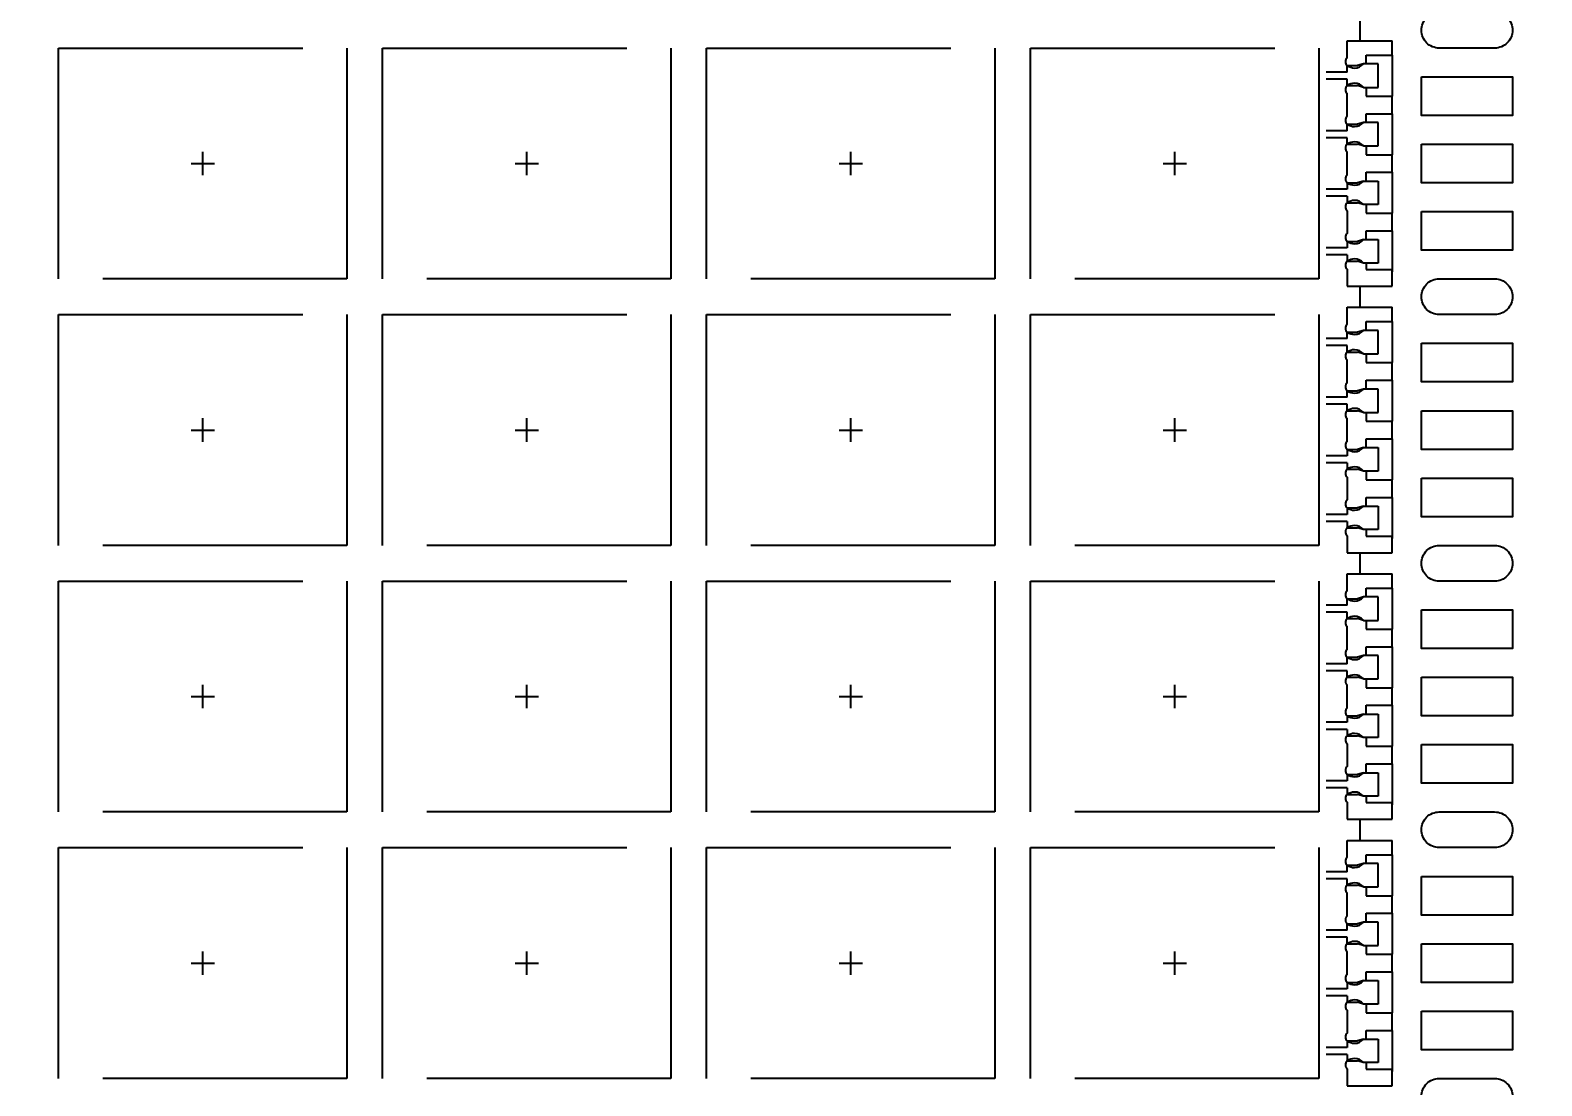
# Model space of a CAD drawing. Header units: millimetres. Extents: x 393.2 to 449.6, y 107.5 to 114.2.
# Drawn here: x 408.428 to 409.202, y 111.834 to 112.375 of the extents above; entities that cross this region are included whole.
import ezdxf

# ---------------------------------------------------------------- set-up
doc = ezdxf.new("R2010")
doc.units = ezdxf.units.MM
doc.header["$LTSCALE"] = 0.5
doc.header["$PDMODE"] = 98
for name, pattern in [('CENTER', [50.8, 31.75, -6.35, 6.35, -6.35]), ('HIDDEN', [0.375, 0.25, -0.125]), ('PHANTOM', [2.5, 1.25, -0.25, 0.25, -0.25, 0.25, -0.25])]:
    doc.linetypes.add(name, pattern=pattern)
for name, color, linetype in [('BTM', 7, 'HIDDEN'), ('CEN', 2, 'CENTER'), ('DIM', 3, 'Continuous'), ('PKG', 1, 'PHANTOM')]:
    doc.layers.add(name, color=color, linetype=linetype)
doc.styles.add('SIMPLEX', font='simplex.shx')
doc.dimstyles.new('Standard2', dxfattribs={"dimtxt": 0.06, "dimasz": 0.08, "dimexe": 0.01, "dimexo": 0.01, "dimgap": 0.027, "dimtad": 0, "dimdec": 3, "dimlfac": 16.666667, "dimrnd": 0.0005, "dimzin": 1, "dimdsep": 46, "dimtxsty": 'SIMPLEX', "dimcen": 0.1905, "dimclrd": 256, "dimclre": 256, "dimclrt": 256, "dimadec": 0, "dimazin": 0, "dimtp": 0.03, "dimtm": 0.05, "dimtfac": 0.8, "dimtdec": 3, "dimtmove": 0, "dimatfit": 3, "dimfxl": 0.05, "dimtolj": 1, "dimtzin": 4, "dimlwd": -1, "dimlwe": -1, "dimarcsym": 0})

# ---------------------------------------------------------------- blocks, each defined once
blk = doc.blocks.new('*D8')
at = {"layer": 'Defpoints', "color": 0, "ltscale": 0.1, "transparency": 16777216}
for p in [(408.57764, 113.31662), (408.57764, 113.0886), (407.43764, 111.00964)]:
    blk.add_point(p, dxfattribs=at)
at = {"layer": 'DIM', "ltscale": 0.1, "transparency": 16777216}
blk.add_line((408.57764, 113.0986), (408.57764, 113.31662), dxfattribs=at)
at = {"layer": 'DIM', "ltscale": 0.1, "transparency": 16777216, "insert": (408.57764, 113.48648), "char_height": 0.06, "attachment_point": 5, "rotation": 90, "style": 'SIMPLEX'}
blk.add_mtext('\\A1;19.000', dxfattribs=at)
blk = doc.blocks.new('*D9')
at = {"layer": 'Defpoints', "color": 0, "ltscale": 0.1, "transparency": 16777216}
for p in [(409.96303, 113.19394), (409.33646, 113.15165), (407.43764, 111.00964)]:
    blk.add_point(p, dxfattribs=at)
at = {"layer": 'DIM', "ltscale": 0.1, "transparency": 16777216}
for p, q in [((409.64303, 113.15165), (409.80303, 113.19394)), ((409.80303, 113.19394), (409.96303, 113.19394)), ((409.34646, 113.15165), (409.64303, 113.15165))]:
    blk.add_line(p, q, dxfattribs=at)
at = {"layer": 'DIM', "ltscale": 0.1, "transparency": 16777216, "insert": (410.1386, 113.19394), "char_height": 0.06, "attachment_point": 5, "style": 'SIMPLEX'}
blk.add_mtext('\\A1;35.700', dxfattribs=at)
blk = doc.blocks.new('*D10')
at = {"layer": 'Defpoints', "color": 0, "ltscale": 0.1, "transparency": 16777216}
for p in [(409.46246, 112.62664), (409.96303, 112.62664), (407.43764, 111.00964)]:
    blk.add_point(p, dxfattribs=at)
at = {"layer": 'DIM', "ltscale": 0.1, "transparency": 16777216}
blk.add_line((409.47246, 112.62664), (409.96303, 112.62664), dxfattribs=at)
at = {"layer": 'DIM', "ltscale": 0.1, "transparency": 16777216, "insert": (410.1386, 112.62664), "char_height": 0.06, "attachment_point": 5, "style": 'SIMPLEX'}
blk.add_mtext('\\A1;26.950', dxfattribs=at)
blk = doc.blocks.new('*D11')
at = {"layer": 'Defpoints', "color": 0, "ltscale": 0.1, "transparency": 16777216}
for p in [(409.46246, 112.14664), (409.96303, 112.14664), (407.43764, 111.00964)]:
    blk.add_point(p, dxfattribs=at)
at = {"layer": 'DIM', "ltscale": 0.1, "transparency": 16777216}
blk.add_line((409.47246, 112.14664), (409.96303, 112.14664), dxfattribs=at)
at = {"layer": 'DIM', "ltscale": 0.1, "transparency": 16777216, "insert": (410.13289, 112.14664), "char_height": 0.06, "attachment_point": 5, "style": 'SIMPLEX'}
blk.add_mtext('\\A1;18.950', dxfattribs=at)
blk = doc.blocks.new('*D34')
at = {"layer": 'Defpoints', "color": 0, "transparency": 16777216}
for p in [(409.96303, 112.9965), (409.34246, 112.96564), (407.43764, 111.00964)]:
    blk.add_point(p, dxfattribs=at)
at = {"layer": 'DIM', "transparency": 16777216}
for p, q in [((409.64303, 112.96564), (409.80303, 112.9965)), ((409.80303, 112.9965), (409.96303, 112.9965)), ((409.35246, 112.96564), (409.64303, 112.96564))]:
    blk.add_line(p, q, dxfattribs=at)
at = {"layer": 'DIM', "transparency": 16777216, "insert": (410.1386, 112.9965), "char_height": 0.06, "attachment_point": 5, "style": 'SIMPLEX'}
blk.add_mtext('\\A1;32.600', dxfattribs=at)
blk = doc.blocks.new('*D37')
at = {"layer": 'Defpoints', "color": 0, "ltscale": 0.1, "transparency": 16777216}
for p in [(409.96303, 113.09327), (409.21591, 113.06164), (407.43764, 111.00964)]:
    blk.add_point(p, dxfattribs=at)
at = {"layer": 'DIM', "ltscale": 0.1, "transparency": 16777216}
for p, q in [((409.64303, 113.06164), (409.80303, 113.09327)), ((409.80303, 113.09327), (409.96303, 113.09327)), ((409.22591, 113.06164), (409.64303, 113.06164))]:
    blk.add_line(p, q, dxfattribs=at)
at = {"layer": 'DIM', "ltscale": 0.1, "transparency": 16777216, "insert": (410.1386, 113.09327), "char_height": 0.06, "attachment_point": 5, "style": 'SIMPLEX'}
blk.add_mtext('\\A1;34.200', dxfattribs=at)
blk = doc.blocks.new('*D54')
at = {"layer": 'Defpoints', "color": 0, "ltscale": 0.1, "transparency": 16777216}
for p in [(409.21599, 113.56093), (409.31246, 112.62664), (407.43764, 111.00964)]:
    blk.add_point(p, dxfattribs=at)
at = {"layer": 'DIM', "ltscale": 0.1, "transparency": 16777216}
for p, q in [((409.21599, 113.40093), (409.21599, 113.56093)), ((409.31246, 113.24093), (409.21599, 113.40093)), ((409.31246, 112.63664), (409.31246, 113.24093))]:
    blk.add_line(p, q, dxfattribs=at)
at = {"layer": 'DIM', "ltscale": 0.1, "transparency": 16777216, "insert": (409.21599, 113.73079), "char_height": 0.06, "attachment_point": 5, "rotation": 90, "style": 'SIMPLEX'}
blk.add_mtext('\\A1;31.247', dxfattribs=at)
blk = doc.blocks.new('*D55')
at = {"layer": 'Defpoints', "color": 0, "ltscale": 0.1, "transparency": 16777216}
for p in [(409.11556, 113.56093), (409.16246, 113.06951), (407.43764, 111.00964)]:
    blk.add_point(p, dxfattribs=at)
at = {"layer": 'DIM', "ltscale": 0.1, "transparency": 16777216}
for p, q in [((409.11556, 113.40093), (409.11556, 113.56093)), ((409.16246, 113.24093), (409.11556, 113.40093)), ((409.16246, 113.07951), (409.16246, 113.24093))]:
    blk.add_line(p, q, dxfattribs=at)
at = {"layer": 'DIM', "ltscale": 0.1, "transparency": 16777216, "insert": (409.11556, 113.7365), "char_height": 0.06, "attachment_point": 5, "rotation": 90, "style": 'SIMPLEX'}
blk.add_mtext('\\A1;28.747', dxfattribs=at)
blk = doc.blocks.new('*D79')
at = {"layer": 'Defpoints', "color": 0, "ltscale": 0.1, "transparency": 16777216}
for p in [(409.34246, 113.56093), (409.34246, 113.15164), (407.43764, 111.00964)]:
    blk.add_point(p, dxfattribs=at)
at = {"layer": 'DIM', "ltscale": 0.1, "transparency": 16777216}
blk.add_line((409.34246, 113.16164), (409.34246, 113.56093), dxfattribs=at)
at = {"layer": 'DIM', "ltscale": 0.1, "transparency": 16777216, "insert": (409.34246, 113.73079), "char_height": 0.06, "attachment_point": 5, "rotation": 90, "style": 'SIMPLEX'}
blk.add_mtext('\\A1;31.747', dxfattribs=at)
blk = doc.blocks.new('*D80')
at = {"layer": 'Defpoints', "color": 0, "ltscale": 0.1, "transparency": 16777216}
for p in [(409.46246, 113.56093), (409.46246, 113.08234), (407.43764, 111.00964)]:
    blk.add_point(p, dxfattribs=at)
at = {"layer": 'DIM', "ltscale": 0.1, "transparency": 16777216}
blk.add_line((409.46246, 113.09234), (409.46246, 113.56093), dxfattribs=at)
at = {"layer": 'DIM', "ltscale": 0.1, "transparency": 16777216, "insert": (409.46246, 113.7365), "char_height": 0.06, "attachment_point": 5, "rotation": 90, "style": 'SIMPLEX'}
blk.add_mtext('\\A1;33.747', dxfattribs=at)
blk = doc.blocks.new('*U100')
at = {"layer": 'CEN', "ltscale": 0.005}
for p, q in [((-0.006, 0), (0.006, 0)), ((0, -0.006), (0, 0.006))]:
    blk.add_line(p, q, dxfattribs=at)
at = {"layer": 'PKG', "color": 1, "linetype": 'HIDDEN'}
blk.add_lwpolyline([(-0.0738, -0.0591), (-0.0738, 0.0591), (0.0738, 0.0591), (0.0738, -0.0591)], close=True, dxfattribs=at)
blk = doc.blocks.new('*U101')
at = {"layer": 'CEN', "color": 0, "linetype": 'ByBlock', "lineweight": -2, "transparency": 16777216}
for p in [(2.6544, 3.003), (2.8203, 3.003), (2.9862, 3.003), (3.1521, 3.003), (2.6544, 2.8665), (2.8203, 2.8665), (2.9862, 2.8665), (3.1521, 2.8665), (2.6544, 2.73), (2.8203, 2.73), (2.9862, 2.73), (3.1521, 2.73), (2.6544, 2.5935), (2.8203, 2.5935), (2.9862, 2.5935), (3.1521, 2.5935)]:
    blk.add_blockref('*U100', p, dxfattribs=at)

msp = doc.modelspace()

# ---------------------------------------------------------------- linework, layer by layer
at = {"ltscale": 0.03}
for p, q in [((409.102039, 112.360561), (409.102039, 112.369242)), ((409.102039, 112.369242), (409.124989, 112.369242)), ((409.111789, 112.357392), (409.111789, 112.361892)), ((409.111789, 112.361892), (409.124989, 112.361892)), ((409.124989, 112.361892), (409.124989, 112.369242)), ((409.102039, 112.356492), (409.107289, 112.356492)), ((409.110289, 112.357392), (409.107289, 112.356492)), ((409.111789, 112.357392), (409.110289, 112.357392)), ((409.102039, 112.346292), (409.107289, 112.346292)), ((409.110289, 112.345392), (409.107289, 112.346292)), ((409.102039, 112.330561), (409.102039, 112.342223)), ((409.110289, 112.345392), (409.111789, 112.345392)), ((409.111789, 112.345392), (409.111789, 112.340892)), ((409.111789, 112.340892), (409.124989, 112.340892)), ((409.124989, 112.331892), (409.124989, 112.340892)), ((409.111789, 112.327392), (409.111789, 112.331892)), ((409.111789, 112.331892), (409.124989, 112.331892)), ((409.102039, 112.326492), (409.107289, 112.326492)), ((409.110289, 112.327392), (409.107289, 112.326492)), ((409.111789, 112.327392), (409.110289, 112.327392)), ((409.102039, 112.316292), (409.107289, 112.316292)), ((409.110289, 112.315392), (409.107289, 112.316292)), ((409.110289, 112.315392), (409.111789, 112.315392)), ((409.111789, 112.315392), (409.111789, 112.310892)), ((409.102039, 112.300561), (409.102039, 112.312223)), ((409.111789, 112.310892), (409.124989, 112.310892)), ((409.124989, 112.301892), (409.124989, 112.310892)), ((409.111789, 112.297392), (409.111789, 112.301892)), ((409.111789, 112.301892), (409.124989, 112.301892)), ((409.102039, 112.296492), (409.107289, 112.296492)), ((409.110289, 112.297392), (409.107289, 112.296492)), ((409.110289, 112.297392), (409.111789, 112.297392)), ((409.102039, 112.286292), (409.107289, 112.286292)), ((409.110289, 112.285392), (409.107289, 112.286292)), ((409.111789, 112.285392), (409.110289, 112.285392)), ((409.111789, 112.285392), (409.111789, 112.280892)), ((409.102039, 112.282223), (409.102039, 112.270561)), ((409.111789, 112.280892), (409.124989, 112.280892)), ((409.124989, 112.271892), (409.124989, 112.280892)), ((409.111789, 112.267392), (409.111789, 112.271892)), ((409.111789, 112.271892), (409.124989, 112.271892)), ((409.102039, 112.266492), (409.107289, 112.266492)), ((409.102039, 112.266492), (409.107289, 112.266492)), ((409.110289, 112.267392), (409.107289, 112.266492)), ((409.110289, 112.267392), (409.111789, 112.267392)), ((409.102039, 112.256292), (409.107289, 112.256292)), ((409.102039, 112.256292), (409.107289, 112.256292)), ((409.110289, 112.255392), (409.107289, 112.256292)), ((409.111789, 112.255392), (409.110289, 112.255392)), ((409.111789, 112.255392), (409.111789, 112.252092)), ((409.102039, 112.252223), (409.102039, 112.243542)), ((409.111789, 112.252092), (409.124989, 112.252092)), ((409.124989, 112.243542), (409.124989, 112.252092)), ((409.102039, 112.243542), (409.124989, 112.243542)), ((409.102039, 112.224061), (409.102039, 112.232742)), ((409.102039, 112.232742), (409.124989, 112.232742)), ((409.124989, 112.225392), (409.124989, 112.232742)), ((409.111789, 112.220892), (409.111789, 112.225392)), ((409.111789, 112.225392), (409.124989, 112.225392)), ((409.102039, 112.219992), (409.107289, 112.219992)), ((409.110289, 112.220892), (409.107289, 112.219992)), ((409.111789, 112.220892), (409.110289, 112.220892)), ((409.102039, 112.209792), (409.107289, 112.209792)), ((409.110289, 112.208892), (409.107289, 112.209792)), ((409.110289, 112.208892), (409.111789, 112.208892)), ((409.111789, 112.208892), (409.111789, 112.204392)), ((409.102039, 112.194061), (409.102039, 112.205723)), ((409.111789, 112.204392), (409.124989, 112.204392)), ((409.124989, 112.195392), (409.124989, 112.204392)), ((409.111789, 112.190892), (409.111789, 112.195392)), ((409.111789, 112.195392), (409.124989, 112.195392)), ((409.102039, 112.189992), (409.107289, 112.189992)), ((409.110289, 112.190892), (409.107289, 112.189992)), ((409.111789, 112.190892), (409.110289, 112.190892)), ((409.102039, 112.179792), (409.107289, 112.179792)), ((409.110289, 112.178892), (409.107289, 112.179792)), ((409.110289, 112.178892), (409.111789, 112.178892)), ((409.111789, 112.178892), (409.111789, 112.174392)), ((409.102039, 112.164061), (409.102039, 112.175723)), ((409.111789, 112.174392), (409.124989, 112.174392)), ((409.124989, 112.165392), (409.124989, 112.174392)), ((409.110289, 112.160892), (409.107289, 112.159992)), ((409.110289, 112.160892), (409.111789, 112.160892)), ((409.111789, 112.160892), (409.111789, 112.165392)), ((409.111789, 112.165392), (409.124989, 112.165392)), ((409.102039, 112.159992), (409.107289, 112.159992)), ((409.102039, 112.149792), (409.107289, 112.149792)), ((409.102039, 112.145723), (409.102039, 112.134061)), ((409.110289, 112.148892), (409.107289, 112.149792)), ((409.111789, 112.148892), (409.110289, 112.148892)), ((409.111789, 112.148892), (409.111789, 112.144392)), ((409.111789, 112.144392), (409.124989, 112.144392)), ((409.124989, 112.135392), (409.124989, 112.144392)), ((409.102039, 112.129992), (409.107289, 112.129992)), ((409.102039, 112.129992), (409.107289, 112.129992)), ((409.110289, 112.130892), (409.107289, 112.129992)), ((409.110289, 112.130892), (409.111789, 112.130892)), ((409.111789, 112.130892), (409.111789, 112.135392)), ((409.111789, 112.135392), (409.124989, 112.135392)), ((409.102039, 112.119792), (409.107289, 112.119792)), ((409.102039, 112.119792), (409.107289, 112.119792)), ((409.102039, 112.115723), (409.102039, 112.107042)), ((409.110289, 112.118892), (409.107289, 112.119792)), ((409.111789, 112.118892), (409.110289, 112.118892)), ((409.111789, 112.118892), (409.111789, 112.115592)), ((409.111789, 112.115592), (409.124989, 112.115592)), ((409.124989, 112.107042), (409.124989, 112.115592)), ((409.102039, 112.107042), (409.124989, 112.107042)), ((409.102039, 112.087561), (409.102039, 112.096242)), ((409.102039, 112.096242), (409.124989, 112.096242)), ((409.124989, 112.088892), (409.124989, 112.096242)), ((409.102039, 112.083492), (409.107289, 112.083492)), ((409.110289, 112.084392), (409.107289, 112.083492)), ((409.111789, 112.084392), (409.110289, 112.084392)), ((409.111789, 112.084392), (409.111789, 112.088892)), ((409.111789, 112.088892), (409.124989, 112.088892)), ((409.102039, 112.073292), (409.107289, 112.073292)), ((409.102039, 112.057561), (409.102039, 112.069223)), ((409.110289, 112.072392), (409.107289, 112.073292)), ((409.110289, 112.072392), (409.111789, 112.072392)), ((409.111789, 112.072392), (409.111789, 112.067892)), ((409.111789, 112.067892), (409.124989, 112.067892)), ((409.124989, 112.058892), (409.124989, 112.067892)), ((409.102039, 112.053492), (409.107289, 112.053492)), ((409.110289, 112.054392), (409.107289, 112.053492)), ((409.111789, 112.054392), (409.110289, 112.054392)), ((409.111789, 112.054392), (409.111789, 112.058892)), ((409.111789, 112.058892), (409.124989, 112.058892)), ((409.102039, 112.043292), (409.107289, 112.043292)), ((409.102039, 112.027561), (409.102039, 112.039223)), ((409.110289, 112.042392), (409.107289, 112.043292)), ((409.110289, 112.042392), (409.111789, 112.042392)), ((409.111789, 112.042392), (409.111789, 112.037892)), ((409.111789, 112.037892), (409.124989, 112.037892)), ((409.124989, 112.028892), (409.124989, 112.037892)), ((409.111789, 112.024392), (409.111789, 112.028892)), ((409.111789, 112.028892), (409.124989, 112.028892)), ((409.102039, 112.023492), (409.107289, 112.023492)), ((409.110289, 112.024392), (409.107289, 112.023492)), ((409.110289, 112.024392), (409.111789, 112.024392)), ((409.102039, 112.013292), (409.107289, 112.013292)), ((409.110289, 112.012392), (409.107289, 112.013292)), ((409.102039, 112.009223), (409.102039, 111.997561)), ((409.111789, 112.012392), (409.110289, 112.012392)), ((409.111789, 112.012392), (409.111789, 112.007892)), ((409.111789, 112.007892), (409.124989, 112.007892)), ((409.124989, 111.998892), (409.124989, 112.007892)), ((409.111789, 111.994392), (409.111789, 111.998892)), ((409.111789, 111.998892), (409.124989, 111.998892)), ((409.102039, 111.993492), (409.107289, 111.993492)), ((409.102039, 111.993492), (409.107289, 111.993492)), ((409.110289, 111.994392), (409.107289, 111.993492)), ((409.110289, 111.994392), (409.111789, 111.994392)), ((409.102039, 111.983292), (409.107289, 111.983292)), ((409.102039, 111.983292), (409.107289, 111.983292)), ((409.110289, 111.982392), (409.107289, 111.983292)), ((409.111789, 111.982392), (409.110289, 111.982392)), ((409.111789, 111.982392), (409.111789, 111.979092)), ((409.102039, 111.979223), (409.102039, 111.970542)), ((409.111789, 111.979092), (409.124989, 111.979092)), ((409.124989, 111.970542), (409.124989, 111.979092)), ((409.102039, 111.970542), (409.124989, 111.970542)), ((409.102039, 111.951061), (409.102039, 111.959742)), ((409.102039, 111.959742), (409.124989, 111.959742)), ((409.124989, 111.952392), (409.124989, 111.959742)), ((409.111789, 111.947892), (409.111789, 111.952392)), ((409.111789, 111.952392), (409.124989, 111.952392)), ((409.102039, 111.946992), (409.107289, 111.946992)), ((409.110289, 111.947892), (409.107289, 111.946992)), ((409.111789, 111.947892), (409.110289, 111.947892)), ((409.102039, 111.936792), (409.107289, 111.936792)), ((409.110289, 111.935892), (409.107289, 111.936792)), ((409.110289, 111.935892), (409.111789, 111.935892)), ((409.111789, 111.935892), (409.111789, 111.931392)), ((409.102039, 111.921061), (409.102039, 111.932723)), ((409.111789, 111.931392), (409.124989, 111.931392)), ((409.124989, 111.922392), (409.124989, 111.931392)), ((409.111789, 111.917892), (409.111789, 111.922392)), ((409.111789, 111.922392), (409.124989, 111.922392)), ((409.102039, 111.916992), (409.107289, 111.916992)), ((409.110289, 111.917892), (409.107289, 111.916992)), ((409.111789, 111.917892), (409.110289, 111.917892)), ((409.102039, 111.906792), (409.107289, 111.906792)), ((409.110289, 111.905892), (409.107289, 111.906792)), ((409.110289, 111.905892), (409.111789, 111.905892)), ((409.111789, 111.905892), (409.111789, 111.901392)), ((409.102039, 111.891061), (409.102039, 111.902723)), ((409.111789, 111.901392), (409.124989, 111.901392)), ((409.124989, 111.892392), (409.124989, 111.901392)), ((409.111789, 111.887892), (409.111789, 111.892392)), ((409.111789, 111.892392), (409.124989, 111.892392)), ((409.102039, 111.886992), (409.107289, 111.886992)), ((409.110289, 111.887892), (409.107289, 111.886992)), ((409.110289, 111.887892), (409.111789, 111.887892)), ((409.102039, 111.876792), (409.107289, 111.876792)), ((409.110289, 111.875892), (409.107289, 111.876792)), ((409.111789, 111.875892), (409.110289, 111.875892)), ((409.111789, 111.875892), (409.111789, 111.871392)), ((409.102039, 111.872723), (409.102039, 111.861061)), ((409.111789, 111.871392), (409.124989, 111.871392)), ((409.124989, 111.862392), (409.124989, 111.871392)), ((409.111789, 111.857892), (409.111789, 111.862392)), ((409.111789, 111.862392), (409.124989, 111.862392)), ((409.102039, 111.856992), (409.107289, 111.856992)), ((409.102039, 111.856992), (409.107289, 111.856992)), ((409.110289, 111.857892), (409.107289, 111.856992)), ((409.110289, 111.857892), (409.111789, 111.857892)), ((409.102039, 111.846792), (409.107289, 111.846792)), ((409.102039, 111.846792), (409.107289, 111.846792)), ((409.110289, 111.845892), (409.107289, 111.846792)), ((409.111789, 111.845892), (409.110289, 111.845892)), ((409.111789, 111.845892), (409.111789, 111.842592)), ((409.102039, 111.842723), (409.102039, 111.834042)), ((409.111789, 111.842592), (409.124989, 111.842592)), ((409.124989, 111.834042), (409.124989, 111.842592)), ((409.102039, 111.834042), (409.124989, 111.834042))]:
    msp.add_line(p, q, dxfattribs=at)
for points in [[(409.149139, 112.383792), (409.177489, 112.383792, -0.4142136), (409.186639, 112.374642), (409.186639, 112.374642, -0.4142136), (409.177489, 112.365492), (409.149139, 112.365492, -0.4142136), (409.139989, 112.374642), (409.139989, 112.374642, -0.4142136)], [(409.149139, 112.247292), (409.177489, 112.247292, -0.4142136), (409.186639, 112.238142), (409.186639, 112.238142, -0.4142136), (409.177489, 112.228992), (409.149139, 112.228992, -0.4142136), (409.139989, 112.238142), (409.139989, 112.238142, -0.4142136)], [(409.149139, 112.110792), (409.177489, 112.110792, -0.4142136), (409.186639, 112.101642), (409.186639, 112.101642, -0.4142136), (409.177489, 112.092492), (409.149139, 112.092492, -0.4142136), (409.139989, 112.101642), (409.139989, 112.101642, -0.4142136)], [(409.149139, 111.974292), (409.177489, 111.974292, -0.4142136), (409.186639, 111.965142), (409.186639, 111.965142, -0.4142136), (409.177489, 111.955992), (409.149139, 111.955992, -0.4142136), (409.139989, 111.965142), (409.139989, 111.965142, -0.4142136)], [(409.149139, 111.837792), (409.177489, 111.837792, -0.4142136), (409.186639, 111.828642), (409.186639, 111.828642, -0.4142136), (409.177489, 111.819492), (409.149139, 111.819492, -0.4142136), (409.139989, 111.828642), (409.139989, 111.828642, -0.4142136)]]:
    msp.add_lwpolyline(points, format="xyb", close=True, dxfattribs=at)
for points in [[(409.139989, 112.350792), (409.186639, 112.350792), (409.186639, 112.330992), (409.139989, 112.330992)], [(409.139989, 112.316292), (409.186639, 112.316292), (409.186639, 112.296492), (409.139989, 112.296492)], [(409.139989, 112.281792), (409.186639, 112.281792), (409.186639, 112.261992), (409.139989, 112.261992)], [(409.139989, 112.214292), (409.186639, 112.214292), (409.186639, 112.194492), (409.139989, 112.194492)], [(409.139989, 112.179792), (409.186639, 112.179792), (409.186639, 112.159992), (409.139989, 112.159992)], [(409.139989, 112.145292), (409.186639, 112.145292), (409.186639, 112.125492), (409.139989, 112.125492)], [(409.139989, 112.077792), (409.186639, 112.077792), (409.186639, 112.057992), (409.139989, 112.057992)], [(409.139989, 112.043292), (409.186639, 112.043292), (409.186639, 112.023492), (409.139989, 112.023492)], [(409.139989, 112.008792), (409.186639, 112.008792), (409.186639, 111.988992), (409.139989, 111.988992)], [(409.139989, 111.941292), (409.186639, 111.941292), (409.186639, 111.921492), (409.139989, 111.921492)], [(409.139989, 111.906792), (409.186639, 111.906792), (409.186639, 111.886992), (409.139989, 111.886992)], [(409.139989, 111.872292), (409.186639, 111.872292), (409.186639, 111.852492), (409.139989, 111.852492)]]:
    msp.add_lwpolyline(points, close=True, dxfattribs=at)
for centre, radius, start, end in [((409.103888, 112.358527), 0.00275, 132.275937, 227.724063), ((409.1062, 112.363036), 0.007754, 237.548187, 266.96247), ((409.105814, 112.36111), 0.005818, 269.752882, 320.280905), ((409.103888, 112.344258), 0.00275, 132.275937, 227.724063), ((409.1062, 112.339749), 0.007754, 93.03753, 122.451813), ((409.105814, 112.341675), 0.005818, 39.719095, 90.247118), ((409.103888, 112.328527), 0.00275, 132.275937, 227.724063), ((409.1062, 112.333036), 0.007754, 237.548187, 266.96247), ((409.105814, 112.33111), 0.005818, 269.752882, 320.280905), ((409.103888, 112.314258), 0.00275, 132.275937, 227.724063), ((409.1062, 112.309749), 0.007754, 93.03753, 122.451813), ((409.105814, 112.311675), 0.005818, 39.719095, 90.247118), ((409.103888, 112.298527), 0.00275, 132.275937, 227.724063), ((409.1062, 112.303036), 0.007754, 237.548187, 266.96247), ((409.105814, 112.30111), 0.005818, 269.752882, 320.280905), ((409.103888, 112.284258), 0.00275, 132.275937, 227.724063), ((409.1062, 112.279749), 0.007754, 93.03753, 122.451813), ((409.105814, 112.281675), 0.005818, 39.719095, 90.247118), ((409.103888, 112.268527), 0.00275, 132.275937, 227.724063), ((409.1062, 112.273036), 0.007754, 237.548187, 266.96247), ((409.105814, 112.27111), 0.005818, 269.752882, 320.280905), ((409.103888, 112.254258), 0.00275, 132.275937, 227.724063), ((409.1062, 112.249749), 0.007754, 93.03753, 122.451813), ((409.105814, 112.251675), 0.005818, 39.719095, 90.247118), ((409.103888, 112.222027), 0.00275, 132.275937, 227.724063), ((409.1062, 112.226536), 0.007754, 237.548187, 266.96247), ((409.105814, 112.22461), 0.005818, 269.752882, 320.280905), ((409.103888, 112.207758), 0.00275, 132.275937, 227.724063), ((409.1062, 112.203249), 0.007754, 93.03753, 122.451813), ((409.105814, 112.205175), 0.005818, 39.719095, 90.247118), ((409.103888, 112.192027), 0.00275, 132.275937, 227.724063), ((409.1062, 112.196536), 0.007754, 237.548187, 266.96247), ((409.105814, 112.19461), 0.005818, 269.752882, 320.280905), ((409.103888, 112.177758), 0.00275, 132.275937, 227.724063), ((409.1062, 112.173249), 0.007754, 93.03753, 122.451813), ((409.105814, 112.175175), 0.005818, 39.719095, 90.247118), ((409.103888, 112.162027), 0.00275, 132.275937, 227.724063), ((409.105814, 112.16461), 0.005818, 269.752882, 320.280905), ((409.1062, 112.166536), 0.007754, 237.548187, 266.96247), ((409.103888, 112.147758), 0.00275, 132.275937, 227.724063), ((409.1062, 112.143249), 0.007754, 93.03753, 122.451813), ((409.105814, 112.145175), 0.005818, 39.719095, 90.247118), ((409.103888, 112.132027), 0.00275, 132.275937, 227.724063), ((409.1062, 112.136536), 0.007754, 237.548187, 266.96247), ((409.105814, 112.13461), 0.005818, 269.752882, 320.280905), ((409.103888, 112.117758), 0.00275, 132.275937, 227.724063), ((409.1062, 112.113249), 0.007754, 93.03753, 122.451813), ((409.105814, 112.115175), 0.005818, 39.719095, 90.247118), ((409.103888, 112.085527), 0.00275, 132.275937, 227.724063), ((409.1062, 112.090036), 0.007754, 237.548187, 266.96247), ((409.105814, 112.08811), 0.005818, 269.752882, 320.280905), ((409.103888, 112.071258), 0.00275, 132.275937, 227.724063), ((409.1062, 112.066749), 0.007754, 93.03753, 122.451813), ((409.105814, 112.068675), 0.005818, 39.719095, 90.247118), ((409.103888, 112.055527), 0.00275, 132.275937, 227.724063), ((409.1062, 112.060036), 0.007754, 237.548187, 266.96247), ((409.105814, 112.05811), 0.005818, 269.752882, 320.280905), ((409.1062, 112.036749), 0.007754, 93.03753, 122.451813), ((409.105814, 112.038675), 0.005818, 39.719095, 90.247118), ((409.103888, 112.041258), 0.00275, 132.275937, 227.724063), ((409.103888, 112.025527), 0.00275, 132.275937, 227.724063), ((409.1062, 112.030036), 0.007754, 237.548187, 266.96247), ((409.105814, 112.02811), 0.005818, 269.752882, 320.280905), ((409.103888, 112.011258), 0.00275, 132.275937, 227.724063), ((409.1062, 112.006749), 0.007754, 93.03753, 122.451813), ((409.105814, 112.008675), 0.005818, 39.719095, 90.247118), ((409.103888, 111.995527), 0.00275, 132.275937, 227.724063), ((409.1062, 112.000036), 0.007754, 237.548187, 266.96247), ((409.105814, 111.99811), 0.005818, 269.752882, 320.280905), ((409.103888, 111.981258), 0.00275, 132.275937, 227.724063), ((409.1062, 111.976749), 0.007754, 93.03753, 122.451813), ((409.105814, 111.978675), 0.005818, 39.719095, 90.247118), ((409.103888, 111.949027), 0.00275, 132.275937, 227.724063), ((409.1062, 111.953536), 0.007754, 237.548187, 266.96247), ((409.105814, 111.95161), 0.005818, 269.752882, 320.280905), ((409.103888, 111.934758), 0.00275, 132.275937, 227.724063), ((409.1062, 111.930249), 0.007754, 93.03753, 122.451813), ((409.105814, 111.932175), 0.005818, 39.719095, 90.247118), ((409.103888, 111.919027), 0.00275, 132.275937, 227.724063), ((409.1062, 111.923536), 0.007754, 237.548187, 266.96247), ((409.105814, 111.92161), 0.005818, 269.752882, 320.280905), ((409.103888, 111.904758), 0.00275, 132.275937, 227.724063), ((409.1062, 111.900249), 0.007754, 93.03753, 122.451813), ((409.105814, 111.902175), 0.005818, 39.719095, 90.247118), ((409.103888, 111.889027), 0.00275, 132.275937, 227.724063), ((409.1062, 111.893536), 0.007754, 237.548187, 266.96247), ((409.105814, 111.89161), 0.005818, 269.752882, 320.280905), ((409.103888, 111.874758), 0.00275, 132.275937, 227.724063), ((409.1062, 111.870249), 0.007754, 93.03753, 122.451813), ((409.105814, 111.872175), 0.005818, 39.719095, 90.247118), ((409.103888, 111.859027), 0.00275, 132.275937, 227.724063), ((409.1062, 111.863536), 0.007754, 237.548187, 266.96247), ((409.105814, 111.86161), 0.005818, 269.752882, 320.280905), ((409.103888, 111.844758), 0.00275, 132.275937, 227.724063), ((409.1062, 111.840249), 0.007754, 93.03753, 122.451813), ((409.105814, 111.842175), 0.005818, 39.719095, 90.247118)]:
    msp.add_arc(centre, radius, start, end, dxfattribs=at)
at = {"layer": 'BTM', "ltscale": 0.03}
for p, q in [((409.108639, 112.369242), (409.108639, 112.380042)), ((409.124989, 112.361892), (409.124989, 112.340892)), ((409.102039, 112.353192), (409.102039, 112.356492)), ((409.102039, 112.353192), (409.091239, 112.353192)), ((409.102039, 112.349592), (409.091239, 112.349592)), ((409.102039, 112.346292), (409.102039, 112.349592)), ((409.124989, 112.331892), (409.124989, 112.310892)), ((409.102039, 112.323192), (409.091239, 112.323192)), ((409.102039, 112.323192), (409.102039, 112.326492)), ((409.102039, 112.319592), (409.091239, 112.319592)), ((409.102039, 112.316292), (409.102039, 112.319592)), ((409.124989, 112.301892), (409.124989, 112.280892)), ((409.102039, 112.293192), (409.091239, 112.293192)), ((409.102039, 112.296492), (409.102039, 112.293192)), ((409.102039, 112.289592), (409.091239, 112.289592)), ((409.102039, 112.289592), (409.102039, 112.286292)), ((409.124989, 112.271892), (409.124989, 112.250892)), ((409.102039, 112.263192), (409.091239, 112.263192)), ((409.102039, 112.266492), (409.102039, 112.263192)), ((409.102039, 112.259592), (409.091239, 112.259592)), ((409.102039, 112.259592), (409.102039, 112.256292)), ((409.108639, 112.232742), (409.108639, 112.243542)), ((409.124989, 112.225392), (409.124989, 112.204392)), ((409.102039, 112.216692), (409.091239, 112.216692)), ((409.102039, 112.216692), (409.102039, 112.219992)), ((409.102039, 112.213092), (409.091239, 112.213092)), ((409.102039, 112.209792), (409.102039, 112.213092)), ((409.124989, 112.195392), (409.124989, 112.174392)), ((409.102039, 112.186692), (409.091239, 112.186692)), ((409.102039, 112.186692), (409.102039, 112.189992)), ((409.102039, 112.183092), (409.091239, 112.183092)), ((409.102039, 112.179792), (409.102039, 112.183092)), ((409.124989, 112.165392), (409.124989, 112.144392)), ((409.102039, 112.156692), (409.091239, 112.156692)), ((409.102039, 112.153092), (409.091239, 112.153092)), ((409.102039, 112.159992), (409.102039, 112.156692)), ((409.102039, 112.153092), (409.102039, 112.149792)), ((409.102039, 112.129992), (409.102039, 112.126692)), ((409.124989, 112.135392), (409.124989, 112.114392)), ((409.102039, 112.126692), (409.091239, 112.126692)), ((409.102039, 112.123092), (409.091239, 112.123092)), ((409.102039, 112.123092), (409.102039, 112.119792)), ((409.108639, 112.096242), (409.108639, 112.107042)), ((409.102039, 112.080192), (409.102039, 112.083492)), ((409.124989, 112.088892), (409.124989, 112.067892)), ((409.102039, 112.080192), (409.091239, 112.080192)), ((409.102039, 112.076592), (409.091239, 112.076592)), ((409.102039, 112.073292), (409.102039, 112.076592)), ((409.102039, 112.050192), (409.102039, 112.053492)), ((409.124989, 112.058892), (409.124989, 112.037892)), ((409.102039, 112.050192), (409.091239, 112.050192)), ((409.102039, 112.046592), (409.091239, 112.046592)), ((409.102039, 112.043292), (409.102039, 112.046592)), ((409.124989, 112.028892), (409.124989, 112.007892)), ((409.102039, 112.023492), (409.102039, 112.020192)), ((409.102039, 112.020192), (409.091239, 112.020192)), ((409.102039, 112.016592), (409.091239, 112.016592)), ((409.102039, 112.016592), (409.102039, 112.013292)), ((409.124989, 111.998892), (409.124989, 111.977892)), ((409.102039, 111.990192), (409.091239, 111.990192)), ((409.102039, 111.993492), (409.102039, 111.990192)), ((409.102039, 111.986592), (409.091239, 111.986592)), ((409.102039, 111.986592), (409.102039, 111.983292)), ((409.108639, 111.959742), (409.108639, 111.970542)), ((409.124989, 111.952392), (409.124989, 111.931392)), ((409.102039, 111.943692), (409.091239, 111.943692)), ((409.102039, 111.943692), (409.102039, 111.946992)), ((409.102039, 111.940092), (409.091239, 111.940092)), ((409.102039, 111.936792), (409.102039, 111.940092)), ((409.124989, 111.922392), (409.124989, 111.901392)), ((409.102039, 111.913692), (409.091239, 111.913692)), ((409.102039, 111.913692), (409.102039, 111.916992)), ((409.102039, 111.910092), (409.091239, 111.910092)), ((409.102039, 111.906792), (409.102039, 111.910092)), ((409.124989, 111.892392), (409.124989, 111.871392)), ((409.102039, 111.883692), (409.091239, 111.883692)), ((409.102039, 111.886992), (409.102039, 111.883692)), ((409.102039, 111.880092), (409.091239, 111.880092)), ((409.102039, 111.880092), (409.102039, 111.876792)), ((409.124989, 111.862392), (409.124989, 111.841392)), ((409.102039, 111.853692), (409.091239, 111.853692)), ((409.102039, 111.856992), (409.102039, 111.853692)), ((409.102039, 111.850092), (409.091239, 111.850092)), ((409.102039, 111.850092), (409.102039, 111.846792))]:
    msp.add_line(p, q, dxfattribs=at)
for points in [[(409.111789, 112.345392), (409.117789, 112.345392), (409.117789, 112.357392), (409.111789, 112.357392)], [(409.111789, 112.315392), (409.117789, 112.315392), (409.117789, 112.327392), (409.111789, 112.327392)], [(409.111789, 112.297392), (409.117789, 112.297392), (409.117789, 112.285392), (409.111789, 112.285392)], [(409.111789, 112.267392), (409.117789, 112.267392), (409.117789, 112.255392), (409.111789, 112.255392), (409.111789, 112.255392)], [(409.111789, 112.208892), (409.117789, 112.208892), (409.117789, 112.220892), (409.111789, 112.220892)], [(409.111789, 112.178892), (409.117789, 112.178892), (409.117789, 112.190892), (409.111789, 112.190892)], [(409.111789, 112.160892), (409.117789, 112.160892), (409.117789, 112.148892), (409.111789, 112.148892)], [(409.111789, 112.130892), (409.117789, 112.130892), (409.117789, 112.118892), (409.111789, 112.118892), (409.111789, 112.118892)], [(409.111789, 112.072392), (409.117789, 112.072392), (409.117789, 112.084392), (409.111789, 112.084392)], [(409.111789, 112.042392), (409.117789, 112.042392), (409.117789, 112.054392), (409.111789, 112.054392)], [(409.111789, 112.024392), (409.117789, 112.024392), (409.117789, 112.012392), (409.111789, 112.012392)], [(409.111789, 111.994392), (409.117789, 111.994392), (409.117789, 111.982392), (409.111789, 111.982392), (409.111789, 111.982392)], [(409.111789, 111.935892), (409.117789, 111.935892), (409.117789, 111.947892), (409.111789, 111.947892)], [(409.111789, 111.905892), (409.117789, 111.905892), (409.117789, 111.917892), (409.111789, 111.917892)], [(409.111789, 111.887892), (409.117789, 111.887892), (409.117789, 111.875892), (409.111789, 111.875892)], [(409.111789, 111.857892), (409.117789, 111.857892), (409.117789, 111.845892), (409.111789, 111.845892), (409.111789, 111.845892)]]:
    msp.add_lwpolyline(points, dxfattribs=at)

# ---------------------------------------------------------------- block references
at = {"layer": 'CEN'}
msp.add_blockref('*U101', (405.861589, 109.303392), dxfattribs=at)

# ---------------------------------------------------------------- dimensions: what is measured, and where the dimension line sits
at = {"layer": 'DIM', "ltscale": 0.1}
for feature_location, offset, dtype, picture, middle in [((409.162459, 113.06951), (-0.046901, 0.491419), 1, '*D55', (409.115558, 113.736501)), ((409.462459, 113.082342), (0, 0.478587), 1, '*D80', (409.462459, 113.736501)), ((409.342459, 113.151642), (0, 0.409287), 1, '*D79', (409.342459, 113.730786)), ((409.215908, 113.061642), (0.747123, 0.03163), 0, '*D37', (410.138603, 113.093272))]:
    dim = msp.add_ordinate_dim(feature_location=feature_location, offset=offset, dtype=dtype, origin=(407.437639, 111.009642), dimstyle='Standard2', dxfattribs=at)
    dim.commit()
    dim.dimension.update_dxf_attribs({"geometry": picture, "text_midpoint": middle})
at = {"layer": 'DIM', "color": 3, "ltscale": 0.1}
dim = msp.add_ordinate_dim(feature_location=(409.312459, 112.626642), offset=(-0.096472, 0.934287), dtype=1, origin=(407.437639, 111.009642), dimstyle='Standard2', dxfattribs=at)
dim.commit()
dim.dimension.update_dxf_attribs({"geometry": '*D54', "text_midpoint": (409.215987, 113.730786)})
at = {"layer": 'DIM', "color": 1, "ltscale": 0.1}
for feature_location, offset, dtype, picture, middle in [((408.577639, 113.088603), (0, 0.228019), 1, '*D8', (408.577639, 113.486479)), ((409.336463, 113.151647), (0.626568, 0.042294), 0, '*D9', (410.138603, 113.193941)), ((409.462459, 112.626642), (0.500573, 0), 0, '*D10', (410.138603, 112.626642)), ((409.462459, 112.146642), (0.500573, 0), 0, '*D11', (410.132889, 112.146642))]:
    dim = msp.add_ordinate_dim(feature_location=feature_location, offset=offset, dtype=dtype, origin=(407.437639, 111.009642), dimstyle='Standard2', override={"dimarcsym": 1}, dxfattribs=at)
    dim.commit()
    dim.dimension.update_dxf_attribs({"geometry": picture, "text_midpoint": middle})
at = {"layer": 'DIM'}
dim = msp.add_ordinate_dim(feature_location=(409.342458, 112.965642), offset=(0.620573, 0.030858), dtype=0, origin=(407.437639, 111.009642), dimstyle='Standard2', dxfattribs=at)
dim.commit()
dim.dimension.update_dxf_attribs({"geometry": '*D34', "text_midpoint": (410.138603, 112.9965)})

doc.saveas('drawing.dxf')
